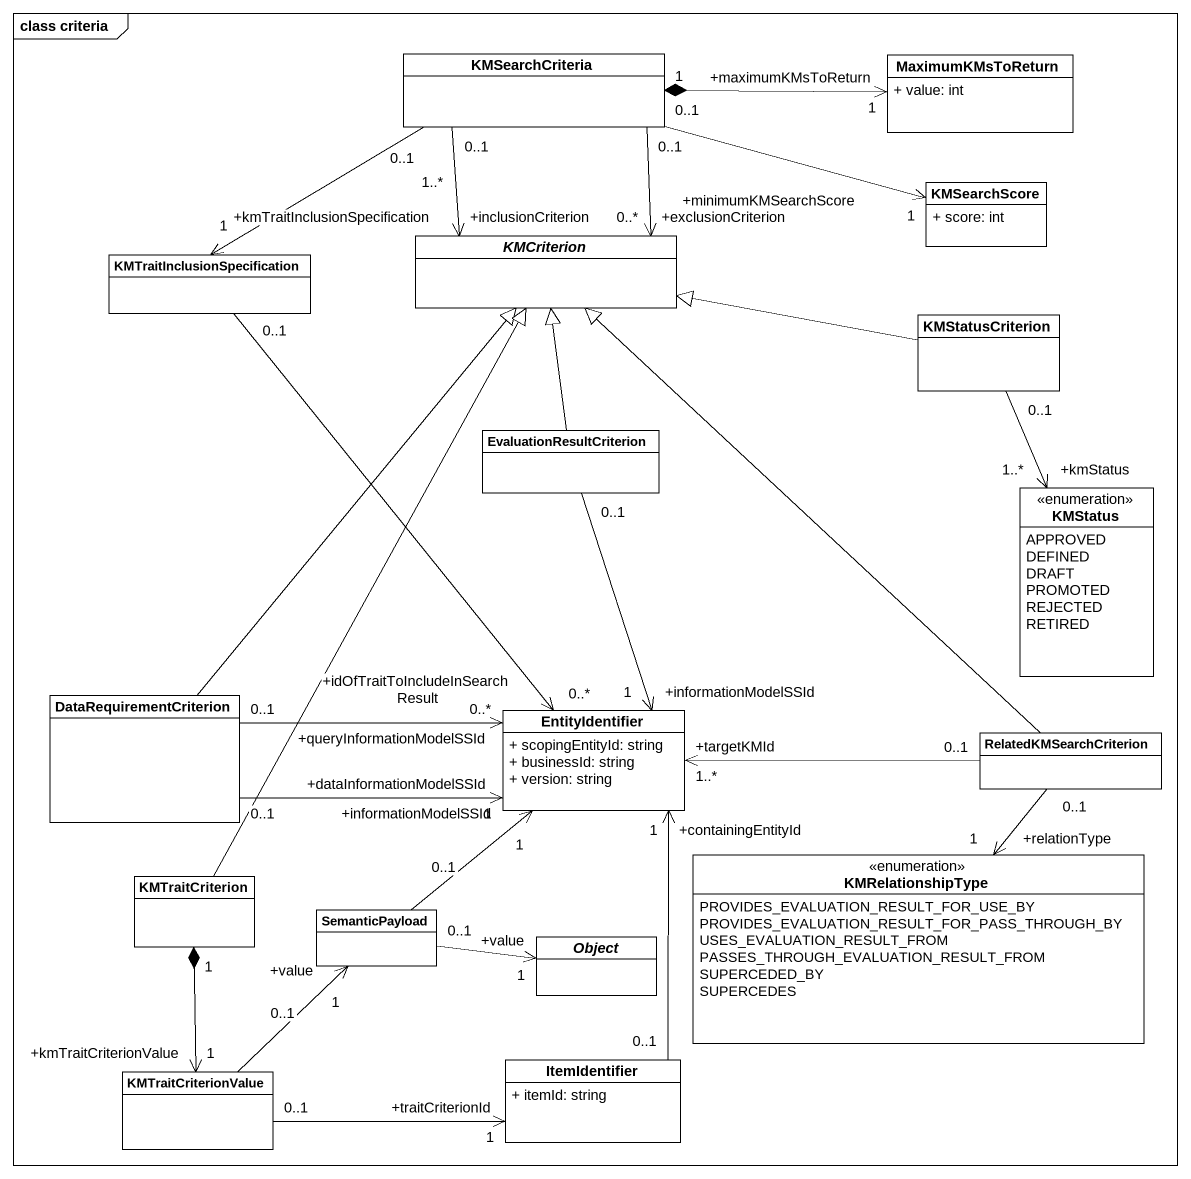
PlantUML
@startuml
mainframe class criteria
hide circle
hide empty members
skinparam classAttributeIconSize 0
class KMSearchCriteria
class MaximumKMsToReturn {
  + value: int
}
class KMSearchScore {
  + score: int
}
abstract class KMCriterion
class "KMTraitInclusionSpecification" as KMTraitInclusionSpecificatio
class KMStatusCriterion
class EvaluationResultCriterion
enum KMStatus {
  APPROVED
  DEFINED
  DRAFT
  PROMOTED
  REJECTED
  RETIRED
}
class DataRequirementCriterion
class EntityIdentifier {
  + scopingEntityId: string
  + businessId: string
  + version: string
}
class RelatedKMSearchCriterion
class KMTraitCriterion
enum KMRelationshipType {
  PROVIDES_EVALUATION_RESULT_FOR_USE_BY
  PROVIDES_EVALUATION_RESULT_FOR_PASS_THROUGH_BY
  USES_EVALUATION_RESULT_FROM
  PASSES_THROUGH_EVALUATION_RESULT_FROM
  SUPERCEDED_BY
  SUPERCEDES
}
class SemanticPayload
abstract class "Object" as Object_
class KMTraitCriterionValue
class ItemIdentifier {
  + itemId: string
}
KMSearchCriteria "1" *-right-> "+maximumKMsToReturn\n1" MaximumKMsToReturn
KMSearchCriteria "0..1" -right-> "+minimumKMSearchScore\n1" KMSearchScore
KMSearchCriteria "0..1" --> "+exclusionCriterion\n0..*" KMCriterion
KMSearchCriteria "0..1" --> "+inclusionCriterion\n1..*" KMCriterion
KMSearchCriteria "0..1" -left-> "+kmTraitInclusionSpecification\n1" KMTraitInclusionSpecificatio
KMTraitInclusionSpecificatio "0..1" --> "+idOfTraitToIncludeInSearchResult\n0..*" EntityIdentifier
KMStatusCriterion -left-|> KMCriterion
KMStatusCriterion "0..1" --> "+kmStatus\n1..*" KMStatus
EvaluationResultCriterion -up-|> KMCriterion
EvaluationResultCriterion "0..1" --> "+informationModelSSId\n1" EntityIdentifier
DataRequirementCriterion -up-|> KMCriterion
DataRequirementCriterion "0..1" -right-> "+queryInformationModelSSId\n0..*" EntityIdentifier
DataRequirementCriterion "0..1" -right-> "+dataInformationModelSSId\n1" EntityIdentifier
RelatedKMSearchCriterion -up-|> KMCriterion
RelatedKMSearchCriterion "0..1" -left-> "+targetKMId\n1..*" EntityIdentifier
RelatedKMSearchCriterion "0..1" --> "+relationType\n1" KMRelationshipType
KMTraitCriterion -up-|> KMCriterion
KMTraitCriterion "1" *--> "+kmTraitCriterionValue\n1" KMTraitCriterionValue
SemanticPayload "0..1" -up-> "+informationModelSSId\n1" EntityIdentifier
SemanticPayload "0..1" -right-> "+value\n1" Object_
KMTraitCriterionValue "0..1" -up-> "+value\n1" SemanticPayload
KMTraitCriterionValue "0..1" -right-> "+traitCriterionId\n1" ItemIdentifier
ItemIdentifier "0..1" -up-> "+containingEntityId\n1" EntityIdentifier
@enduml
